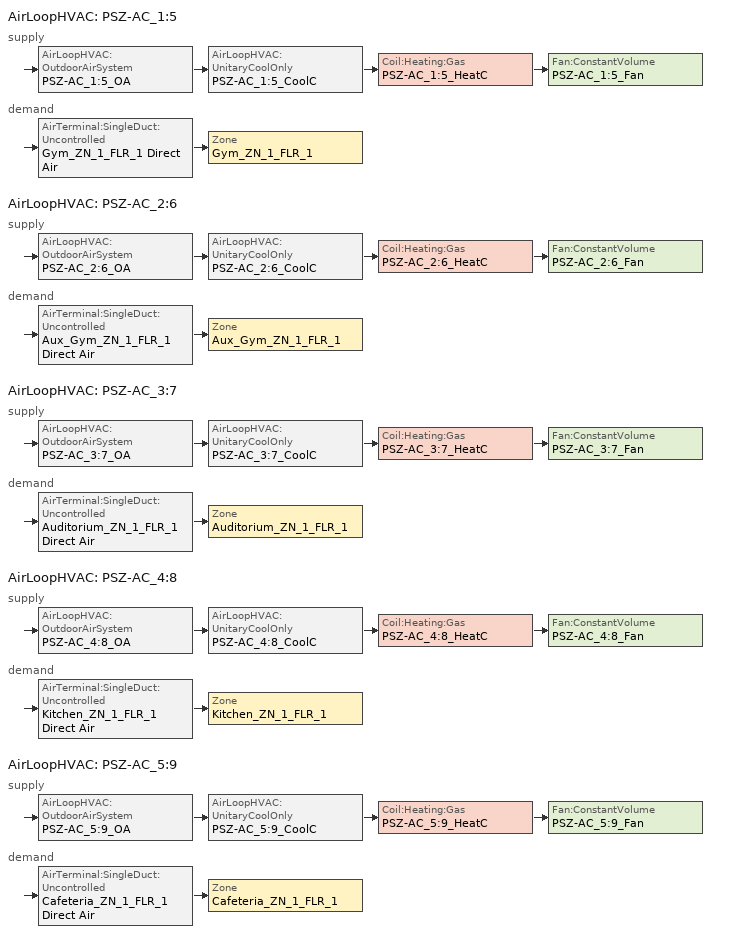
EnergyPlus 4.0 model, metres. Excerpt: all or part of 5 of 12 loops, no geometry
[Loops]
AirLoopHVAC 'PSZ-AC_1:5'
 supply: AirLoopHVAC:OutdoorAirSystem 'PSZ-AC_1:5_OA' > AirLoopHVAC:UnitaryCoolOnly 'PSZ-AC_1:5_CoolC' > Coil:Heating:Gas 'PSZ-AC_1:5_HeatC' > Fan:ConstantVolume 'PSZ-AC_1:5_Fan'
 demand: AirTerminal:SingleDuct:Uncontrolled 'Gym_ZN_1_FLR_1 Direct Air' > Zone 'Gym_ZN_1_FLR_1'
AirLoopHVAC 'PSZ-AC_2:6'
 supply: AirLoopHVAC:OutdoorAirSystem 'PSZ-AC_2:6_OA' > AirLoopHVAC:UnitaryCoolOnly 'PSZ-AC_2:6_CoolC' > Coil:Heating:Gas 'PSZ-AC_2:6_HeatC' > Fan:ConstantVolume 'PSZ-AC_2:6_Fan'
 demand: AirTerminal:SingleDuct:Uncontrolled 'Aux_Gym_ZN_1_FLR_1 Direct Air' > Zone 'Aux_Gym_ZN_1_FLR_1'
AirLoopHVAC 'PSZ-AC_3:7'
 supply: AirLoopHVAC:OutdoorAirSystem 'PSZ-AC_3:7_OA' > AirLoopHVAC:UnitaryCoolOnly 'PSZ-AC_3:7_CoolC' > Coil:Heating:Gas 'PSZ-AC_3:7_HeatC' > Fan:ConstantVolume 'PSZ-AC_3:7_Fan'
 demand: AirTerminal:SingleDuct:Uncontrolled 'Auditorium_ZN_1_FLR_1 Direct Air' > Zone 'Auditorium_ZN_1_FLR_1'
AirLoopHVAC 'PSZ-AC_4:8'
 supply: AirLoopHVAC:OutdoorAirSystem 'PSZ-AC_4:8_OA' > AirLoopHVAC:UnitaryCoolOnly 'PSZ-AC_4:8_CoolC' > Coil:Heating:Gas 'PSZ-AC_4:8_HeatC' > Fan:ConstantVolume 'PSZ-AC_4:8_Fan'
 demand: AirTerminal:SingleDuct:Uncontrolled 'Kitchen_ZN_1_FLR_1 Direct Air' > Zone 'Kitchen_ZN_1_FLR_1'
AirLoopHVAC 'PSZ-AC_5:9'
 supply: AirLoopHVAC:OutdoorAirSystem 'PSZ-AC_5:9_OA' > AirLoopHVAC:UnitaryCoolOnly 'PSZ-AC_5:9_CoolC' > Coil:Heating:Gas 'PSZ-AC_5:9_HeatC' > Fan:ConstantVolume 'PSZ-AC_5:9_Fan'
 demand: AirTerminal:SingleDuct:Uncontrolled 'Cafeteria_ZN_1_FLR_1 Direct Air' > Zone 'Cafeteria_ZN_1_FLR_1'
[Fan:ConstantVolume] Availablility Schedule=HVACOperationSchd; Maximum Flow Rate=AUTOSIZE; Motor In Airstream Fraction=1
Name | Fan Efficiency | Pressure Rise | Motor Efficiency
PSZ-AC_1:5_Fan | 0.6045 | 1017.592 | 0.93
PSZ-AC_2:6_Fan; PSZ-AC_5:9_Fan | 0.58175 | 1109.648 | 0.895
PSZ-AC_3:7_Fan | 0.5915 | 1109.648 | 0.91
PSZ-AC_4:8_Fan | 0.53625 | 622 | 0.825
[Fan:ZoneExhaust] Availability Schedule=HVACOperationSchd; Fan Efficiency=1; Pressure Rise {Pa}=1.0e-006
Name | Maximum Flow Rate {m3/s} [*******]
Cafeteria_ZN_1_FLR_1 Exhaust Fan | 1.6288
Kitchen_ZN_1_FLR_1 Exhaust Fan | 0.2592
[Coil:Heating:Gas] Availablility Schedule=ALWAYS_ON; Nominal Capacity {W}=AUTOSIZE
Name | Gas Burner Efficiency
PSZ-AC_1:5_HeatC; PSZ-AC_2:6_HeatC; PSZ-AC_3:7_HeatC; PSZ-AC_5:9_HeatC | 0.78
PSZ-AC_4:8_HeatC | 0.8
[Coil:Cooling:DX:SingleSpeed] Availablility Schedule=ALWAYS_ON; Rated Total Cooling Capacity {W}=AUTOSIZE; Rated Sensible Heat Ratio=AUTOSIZE; Rated Air Flow Rate {m3/s}=AUTOSIZE; Total Cooling Capacity Function of Temperature Curve=CoolCStandard10Ton_CapFT; Total Cooling Capacity Function of Flow Fraction Curve Name)=CoolCStandard10Ton_CapFF; Energy Input Ratio Function of Temperature Curve=CoolCStandard10Ton_EIRFT; Energy Input Ratio Function of Flow Fraction Curve=CoolCStandard10Ton_EIRFFF; Part Load Fraction Correlation Curve=CoolCStandard10Ton_PLR
Name | Rated COP
PSZ-AC_1:5_CoolC DXCoil | 3.0654
PSZ-AC_2:6_CoolC DXCoil; PSZ-AC_5:9_CoolC DXCoil | 3.34908
PSZ-AC_3:7_CoolC DXCoil | 3.32268
PSZ-AC_4:8_CoolC DXCoil | 3.18819
[Zone equipment]
Auditorium_ZN_1_FLR_1: Auditorium_ZN_1_FLR_1 Direct Air
Aux_Gym_ZN_1_FLR_1: Aux_Gym_ZN_1_FLR_1 Direct Air
Cafeteria_ZN_1_FLR_1: Cafeteria_ZN_1_FLR_1 Exhaust Fan, Cafeteria_ZN_1_FLR_1 Direct Air
Gym_ZN_1_FLR_1: Gym_ZN_1_FLR_1 Direct Air
Kitchen_ZN_1_FLR_1: Kitchen_ZN_1_FLR_1 Exhaust Fan, Kitchen_ZN_1_FLR_1 Direct Air
[Sizing:Zone] Zone Cooling Design Supply Air Temperature {C}=12.8; Zone Heating Design Supply Air Temperature {C}=50; Zone Cooling Design Supply Air Humidity Ratio {kg-H20/kg-air}=0.0085; Zone Heating Design Supply Air Humidity Ratio {kg-H20/kg-air}=0.008; Outdoor Air Method=Flow/Person; Cooling Design Air Flow Method {Flow/Zone | DesignDay | DesignDay}=DesignDay; Heating Design Air Flow Method {Flow/Zone | DesignDay}=DesignDay
Name | Outside Air Flow per Person {(m3/s)/person} | Cooling Minimum Air Flow
Auditorium_ZN_1_FLR_1; Kitchen_ZN_1_FLR_1 | 0.008
Aux_Gym_ZN_1_FLR_1; Gym_ZN_1_FLR_1 | 0.01
Cafeteria_ZN_1_FLR_1 | 0.01 | 1.628
[ZoneControl:Thermostat] Control Type Schedule=Dual Zone Control Type Sched
Name | Zone | Control 1
Auditorium_ZN_1_FLR_1 Thermostat | Auditorium_ZN_1_FLR_1 | Auditorium_ZN_1_FLR_1 DualSPSched
Aux_Gym_ZN_1_FLR_1 Thermostat | Aux_Gym_ZN_1_FLR_1 | Aux_Gym_ZN_1_FLR_1 DualSPSched
Cafeteria_ZN_1_FLR_1 Thermostat | Cafeteria_ZN_1_FLR_1 | Cafeteria_ZN_1_FLR_1 DualSPSched
Gym_ZN_1_FLR_1 Thermostat | Gym_ZN_1_FLR_1 | Gym_ZN_1_FLR_1 DualSPSched
Kitchen_ZN_1_FLR_1 Thermostat | Kitchen_ZN_1_FLR_1 | Kitchen_ZN_1_FLR_1 DualSPSched
[ThermostatSetpoint:DualSetpoint]
Name | Heating Setpoint Temperature Schedule | Cooling Setpoint Temperature Schedule
Auditorium_ZN_1_FLR_1 DualSPSched; Aux_Gym_ZN_1_FLR_1 DualSPSched; Cafeteria_ZN_1_FLR_1 DualSPSched; Gym_ZN_1_FLR_1 DualSPSched | HTGSETP_SCH | CLGSETP_SCH
Kitchen_ZN_1_FLR_1 DualSPSched | HTGSETP_SCH_BathCorrMechKitchen | CLGSETP_SCH_BathCorrMechKitchen
[SetpointManager:SingleZone:Reheat] Control Variable=Temperature; Minimum Supply Air Temperature C=10; Maximum Supply Air Temperature C=50
Name | Control Zone | Setpoint Node or NodeList
SupAirTemp MngrAuditorium_ZN_1_FLR_1 | Auditorium_ZN_1_FLR_1 | PSZ-AC_3:7 Supply Equipment Outlet Node
SupAirTemp MngrAux_Gym_ZN_1_FLR_1 | Aux_Gym_ZN_1_FLR_1 | PSZ-AC_2:6 Supply Equipment Outlet Node
SupAirTemp MngrCafeteria_ZN_1_FLR_1 | Cafeteria_ZN_1_FLR_1 | PSZ-AC_5:9 Supply Equipment Outlet Node
SupAirTemp MngrGym_ZN_1_FLR_1 | Gym_ZN_1_FLR_1 | PSZ-AC_1:5 Supply Equipment Outlet Node
SupAirTemp MngrKitchen_ZN_1_FLR_1 | Kitchen_ZN_1_FLR_1 | PSZ-AC_4:8 Supply Equipment Outlet Node
[Sizing:System] Type Of Load To Size On {Sensible}=Sensible; Design Outdoor Air Flow Rate {m3/s}=AUTOSIZE; Minimum System Air Flow Ratio=1; Preheat Design Temperature {C}=7; Preheat Design Humidity Ratio {kg-H2O/kg-air}=0.008; Precool Design Temperature {C}=12.8; Precool Design Humidity Ratio {kg-H2O/kg-air}=0.008; Central Cooling Design Supply Air Temperature {C}=12.8; Central Heating Design Supply Air Temperature {C}=40; Sizing Option {Coincident | NonCoincident}=NonCoincident; Central Cooling Design Supply Air Humidity Ratio {kg-H2O/kg-air}=0.0085; Central Heating Design Supply Air Humidity Ratio {kg-H2O/kg-air}=0.008; Cooling Design Air Flow Method=DesignDay; Heating Design Air Flow Method=DesignDay
Name | 100% Outdoor Air in Cooling {Yes | No} | 100% Outdoor Air in Heating {Yes | No}
PSZ-AC_1:5; PSZ-AC_2:6; PSZ-AC_3:7; PSZ-AC_5:9 | No | No
PSZ-AC_4:8 | YES | YES
[Controller:OutdoorAir] Minimum Outdoor Air Flow Rate {m3/s}=AUTOSIZE; Maximum Outdoor Air Flow Rate {m3/s}=AUTOSIZE; Economizer Control Action Type=ModulateFlow; Economizer Maximum Limit Dry-Bulb Temperature {C}=28; Economizer Maximum Limit Enthalpy {J/kg}=64000; Economizer Minimum Limit Dry-Bulb Temperature {C}=-100; Lockout Type=NoLockout; Minimum Limit Type=FixedMinimum; Minimum Outdoor Air Schedule=MinOA_Sched
Name | Economizer Control Type
PSZ-AC_1:5_OA_Controller; PSZ-AC_2:6_OA_Controller; PSZ-AC_3:7_OA_Controller; PSZ-AC_5:9_OA_Controller | DifferentialDryBulb
PSZ-AC_4:8_OA_Controller | NoEconomizer
[AirLoopHVAC] Design Supply Air Flow Rate {m3/s}=AUTOSIZE
PSZ-AC_1:5; PSZ-AC_2:6; PSZ-AC_3:7; PSZ-AC_4:8; PSZ-AC_5:9
[AirLoopHVAC:UnitaryCoolOnly] Availablility Schedule=ALWAYS_ON
Name | Cooling Coil
PSZ-AC_1:5_CoolC | PSZ-AC_1:5_CoolC DXCoil
PSZ-AC_2:6_CoolC | PSZ-AC_2:6_CoolC DXCoil
PSZ-AC_3:7_CoolC | PSZ-AC_3:7_CoolC DXCoil
PSZ-AC_4:8_CoolC | PSZ-AC_4:8_CoolC DXCoil
PSZ-AC_5:9_CoolC | PSZ-AC_5:9_CoolC DXCoil
[AirTerminal:SingleDuct:Uncontrolled] Availability Schedule=ALWAYS_ON; Maximum Air Flow Rate {m3/s}=AUTOSIZE
Auditorium_ZN_1_FLR_1 Direct Air; Aux_Gym_ZN_1_FLR_1 Direct Air; Cafeteria_ZN_1_FLR_1 Direct Air; Gym_ZN_1_FLR_1 Direct Air; Kitchen_ZN_1_FLR_1 Direct Air
[SetpointManager:MixedAir]
Name | Control Variable {Temperature} | Control Variable | Setpoint Node or NodeList
PSZ-AC_1:5_CoolC SAT Manager; PSZ-AC_2:6_CoolC SAT Manager; PSZ-AC_3:7_CoolC SAT Manager; PSZ-AC_4:8_CoolC SAT Manager; PSZ-AC_5:9_CoolC SAT Manager | Temperature
PSZ-AC_1:5_HeatC MixedAir Manager |  | Temperature | PSZ-AC_1:5_HeatC-PSZ-AC_1:5_FanNode
PSZ-AC_1:5_OAMixed Air Temp Manager |  | Temperature | PSZ-AC_1:5_OA-PSZ-AC_1:5_CoolCNode
PSZ-AC_2:6_HeatC MixedAir Manager |  | Temperature | PSZ-AC_2:6_HeatC-PSZ-AC_2:6_FanNode
PSZ-AC_2:6_OAMixed Air Temp Manager |  | Temperature | PSZ-AC_2:6_OA-PSZ-AC_2:6_CoolCNode
PSZ-AC_3:7_HeatC MixedAir Manager |  | Temperature | PSZ-AC_3:7_HeatC-PSZ-AC_3:7_FanNode
PSZ-AC_3:7_OAMixed Air Temp Manager |  | Temperature | PSZ-AC_3:7_OA-PSZ-AC_3:7_CoolCNode
PSZ-AC_4:8_HeatC MixedAir Manager |  | Temperature | PSZ-AC_4:8_HeatC-PSZ-AC_4:8_FanNode
PSZ-AC_4:8_OAMixed Air Temp Manager |  | Temperature | PSZ-AC_4:8_OA-PSZ-AC_4:8_CoolCNode
PSZ-AC_5:9_HeatC MixedAir Manager |  | Temperature | PSZ-AC_5:9_HeatC-PSZ-AC_5:9_FanNode
PSZ-AC_5:9_OAMixed Air Temp Manager |  | Temperature | PSZ-AC_5:9_OA-PSZ-AC_5:9_CoolCNode
[Refrigeration:Case] Availablility Schedule=ALWAYS_ON; Zone=Kitchen_ZN_1_FLR_1; Rated Ambient Temperature {C}=23.88; Rated Ambient Relative Humidity {%}=55; Rated Total Cooling Capacity per Unit length {W/m}=734; Case Length {m}=7.32; Latent Case Credit Curve Type=CaseTemperatureMethod; Standard Case Lighting Power per Unit Length {W/m}=33; Case Lighting Schedule=BLDG_LIGHT_SCH; Fraction Of Lighting Energy To Case=1; Case Anti-Sweat Heater Power per Unit Length {W/m}=0; Minimum Anti-Sweat Heater Power per Unit Length {W/m}=0; Anti-Sweat Heater Control Type {******}=None; Humidity At Zero Anti-Sweat Heater Energy {%}=0; Case Height {m}=0; Defrost Energy Correction Curve Type=None; Under Case HVAC Return Air Fraction=0
Name | Rated Latent Heat Ratio | Rated Runtime Fraction | Case Operating Temperature {C} | Latent Case Credit Curve | Standard Case Fan Power per Unit Length {W/m} | Operating Case Fan Power per Unit Length {W/m} | Fraction of Anti-Sweat Heater Energy To Case | Case Defrost Power per Unit Length {W/m} | Case Defrost Type | Case Defrost Schedule | Case Defrost Drip-Down Schedule | Refrigerated Case Restocking Schedule | Case Credit Fraction Schedule | Case Defrost Type {*******}
Kitchen_ZN_1_FLR_1_Case:1_WALKINFREEZER | 0.1 | 0.4 | -23 | Kitchen_ZN_1_FLR_1_Case:1_WALKINFREEZERSingleShelfHorizontal_LatentEnergyMult | 68.3 | 68.3 | 0 | 410 | ELECTRIC | Kitchen_ZN_1_FLR_1_Case:1_WALKINFREEZER_CaseDefrost2aDaySched | Kitchen_ZN_1_FLR_1_Case:1_WALKINFREEZER_CaseDripDown2aDaySched | Kitchen_ZN_1_FLR_1_Case:1_WALKINFREEZER_WalkInStockingSched | Kitchen_ZN_1_FLR_1_Case:1_WALKINFREEZER_CaseCreditReduxSched
Kitchen_ZN_1_FLR_1_Case:2_SELFCONTAINEDDISPLAYCASE | 0.08 | 0.85 | 2 | Kitchen_ZN_1_FLR_1_Case:2_SELFCONTAINEDDISPLAYCASEMultiShelfVertical_LatentEnergyMult | 55 | 55 | 0.2 | 0 |  |  |  | Kitchen_ZN_1_FLR_1_Case:2_SELFCONTAINEDDISPLAYCASE_CaseStockingSched |  | NONE
[Refrigeration:CompressorRack] Heat Rejection Location {OUTDOORS | ZONE}=OUTDOORS; Design Condenser Fan Power {W}=750; Condenser Type=AIRCOOLED
Name | Design Compressor Rack COP {W/W} | Compressor Rack COP As Function Of Temperature Curve | Condenser Fan Power Function of Temperature Curve | Refrigeration Case Name or CaseList
RACK1 | 1.5 | RACK1_RackCOPfTCurve | RACK1_RackCondFanCurve2 | Kitchen_ZN_1_FLR_1_Case:1_WALKINFREEZER
RACK2 | 3 | RACK2_RackCOPfTCurve |  | Kitchen_ZN_1_FLR_1_Case:2_SELFCONTAINEDDISPLAYCASE
[Schedule:Compact]
ALWAYS_ON: Through: 12/31, For: AllDays, Until: 24:00, 1
BLDG_LIGHT_SCH: Through: 6/30, For: Weekdays SummerDesignDay, Until: 07:00, 0.1773, Until: 21:00, 0.9, Until: 24:00, 0.1773, For: AllOtherDays, Until: 24:00, 0.1773, Through: 9/1, For: Weekdays SummerDesignDay, Until: 08:00, 0.1773, Until: 20:00, 0.5, Until: 24:00, 0.1773, For: AllOtherDays, Until: 24:00, 0.1773, Through: 12/31, For: Weekdays SummerDesignDay, Until: 07:00, 0.1773, Until: 21:00, 0.9, Until: 24:00, 0.1773, For: AllOtherDays, Until: 24:00, 0.1773
CLGSETP_SCH: Temperature, Through: 6/30, For: SummerDesignDay, Until: 24:00, 24, For: WeekEnds Holidays WinterDesignDay, Until: 24:00, 27, For: AllOtherDays, Until: 06:00, 27, Until: 21:00, 24, Until: 24:00, 27, Through: 9/1, For: SummerDesignDay, Until: 24:00, 24, For: WeekEnds Holidays WinterDesignDay, Until: 24:00, 27, For: AllOtherDays, Until: 07:00, 27, Until: 18:00, 24, Until: 24:00, 27, Through: 12/31, For: SummerDesignDay, Until: 24:00, 24, For: WeekEnds Holidays WinterDesignDay, Until: 24:00, 27, For: AllOtherDays, Until: 06:00, 27, Until: 21:00, 24, Until: 24:00, 27
CLGSETP_SCH_BathCorrMechKitchen: Temperature, Through: 12/31, For: SummerDesignDay, Until: 06:00, 27, Until: 21:00, 24, Until: 24:00, 27, For: AllOtherDays, Until: 24:00, 27
HTGSETP_SCH: Temperature, Through: 6/30, For: WinterDesignDay, Until: 24:00, 21, For: WeekEnds Holidays SummerDesignDay, Until: 24:00, 16, For: AllOtherDays, Until: 06:00, 16, Until: 21:00, 21, Until: 24:00, 16, Through: 9/1, For: WinterDesignDay, Until: 24:00, 21, For: WeekEnds Holidays SummerDesignDay, Until: 24:00, 16, For: AllOtherDays, Until: 07:00, 16, Until: 18:00, 21, Until: 24:00, 16, Through: 12/31, For: WinterDesignDay, Until: 24:00, 21, For: WeekEnds Holidays SummerDesignDay, Until: 24:00, 16, For: AllOtherDays, Until: 06:00, 16, Until: 21:00, 21, Until: 24:00, 16
HTGSETP_SCH_BathCorrMechKitchen: Temperature, Through: 12/31, For: WinterDesignDay, Until: 06:00, 16, Until: 21:00, 21, Until: 24:00, 16, For: AllOtherDays, Until: 24:00, 16
HVACOperationSchd; MinOA_Sched: Through: 12/31, For: Weekdays SummerDesignDay, Until: 06:00, 0, Until: 21:00, 1, Until: 24:00, 0, For: AllOtherDays, Until: 24:00, 0
Dual Zone Control Type Sched: Through: 12/31, For: AllDays, Until: 24:00, 4
Kitchen_ZN_1_FLR_1_Case:1_WALKINFREEZER_CaseCreditReduxSched: Fraction, Through: 12/31, For:AllDays, Interpolate:No, Until: 7:00, 0.2, Until: 21:00, 0.4, Until: 24:00, 0.2
Kitchen_ZN_1_FLR_1_Case:1_WALKINFREEZER_CaseDefrost2aDaySched: On/Off, Through: 12/31, For:AllDays, Interpolate:Yes, Until: 11:00, 0, Until: 11:20, 1, Until: 23:00, 0, Until: 23:20, 1, Until: 24:00, 0
Kitchen_ZN_1_FLR_1_Case:1_WALKINFREEZER_CaseDripDown2aDaySched: On/Off, Through: 12/31, For:AllDays, Interpolate:Yes, Until: 11:00, 0, Until: 11:30, 1, Until: 23:00, 0, Until: 23:30, 1, Until: 24:00, 0
Kitchen_ZN_1_FLR_1_Case:1_WALKINFREEZER_WalkInStockingSched: Any Number, Through: 12/31, For: Tuesday Friday, Until: 4:00, 0, Until: 5:00, 725, Until: 6:00, 417, Until: 7:00, 290, Until: 24:00, 0, For: AllOtherDays, Until: 4:00, 0, Until: 5:00, 125, Until: 6:00, 117, Until: 7:00, 90, Until: 19:00, 0, Until: 20:00, 125, Until: 21:00, 117, Until: 22:00, 90, Until: 24:00, 0
Kitchen_ZN_1_FLR_1_Case:2_SELFCONTAINEDDISPLAYCASE_CaseStockingSched: Any Number, Through: 12/31, For:AllDays, Until: 6:00, 0, Until: 7:00, 50, Until: 9:00, 70, Until: 10:00, 80, Until: 11:00, 70, Until: 13:00, 50, Until: 14:00, 80, Until: 15:00, 90, Until: 16:00, 80, Until: 24:00, 0
[Curve:Biquadratic] Minimum Value of x=17; Maximum Value of x=22; Minimum Value of y=13; Maximum Value of y=46
Name | Coefficient1 Constant | Coefficient2 x | Coefficient3 x**2 | Coefficient4 y | Coefficient5 y**2 | Coefficient6 x*y
CoolCStandard10Ton_CapFT | 0.42415 | 0.04426 | -0.00042 | 0.00333 | -0.00008 | -0.00021
CoolCStandard10Ton_EIRFT | 1.23649 | -0.02431 | 0.00057 | -0.01434 | 0.00063 | -0.00038
[Curve:Quadratic]
Name | Coefficient1 Constant | Coefficient2 x | Coefficient3 x**2 | Minimum Value of x | Maximum Value of x
CoolCStandard10Ton_CapFF | 0.77136 | 0.34053 | -0.11088 | 0.75918 | 1.13877
CoolCStandard10Ton_EIRFFF | 1.2055 | -0.32953 | 0.12308 | 0.75918 | 1.13877
CoolCStandard10Ton_PLR | 0.771 | 0.229 | 0 | 0 | 1
RACK1_RackCOPfTCurve | 1.7603 | -0.0377 | 0.0004 | 10 | 35
RACK1_RackCondFanCurve2 | 0 | 0.0286 | 0 | 0 | 35
RACK2_RackCOPfTCurve | 1 | 0 | 0 | 0 | 50
[Curve:Cubic] Minimum Value of x=-35; Maximum Value of x=20
Name | Coefficient1 Constant | Coefficient2 x | Coefficient3 x**2 | Coefficient4 x**3
Kitchen_ZN_1_FLR_1_Case:1_WALKINFREEZERSingleShelfHorizontal_LatentEnergyMult | 0.0236 | 0.0006 | 0 | 0
Kitchen_ZN_1_FLR_1_Case:2_SELFCONTAINEDDISPLAYCASEMultiShelfVertical_LatentEnergyMult | 0.0265263 | 0.00107803 | 6.02558e-05 | 1.23732e-06
